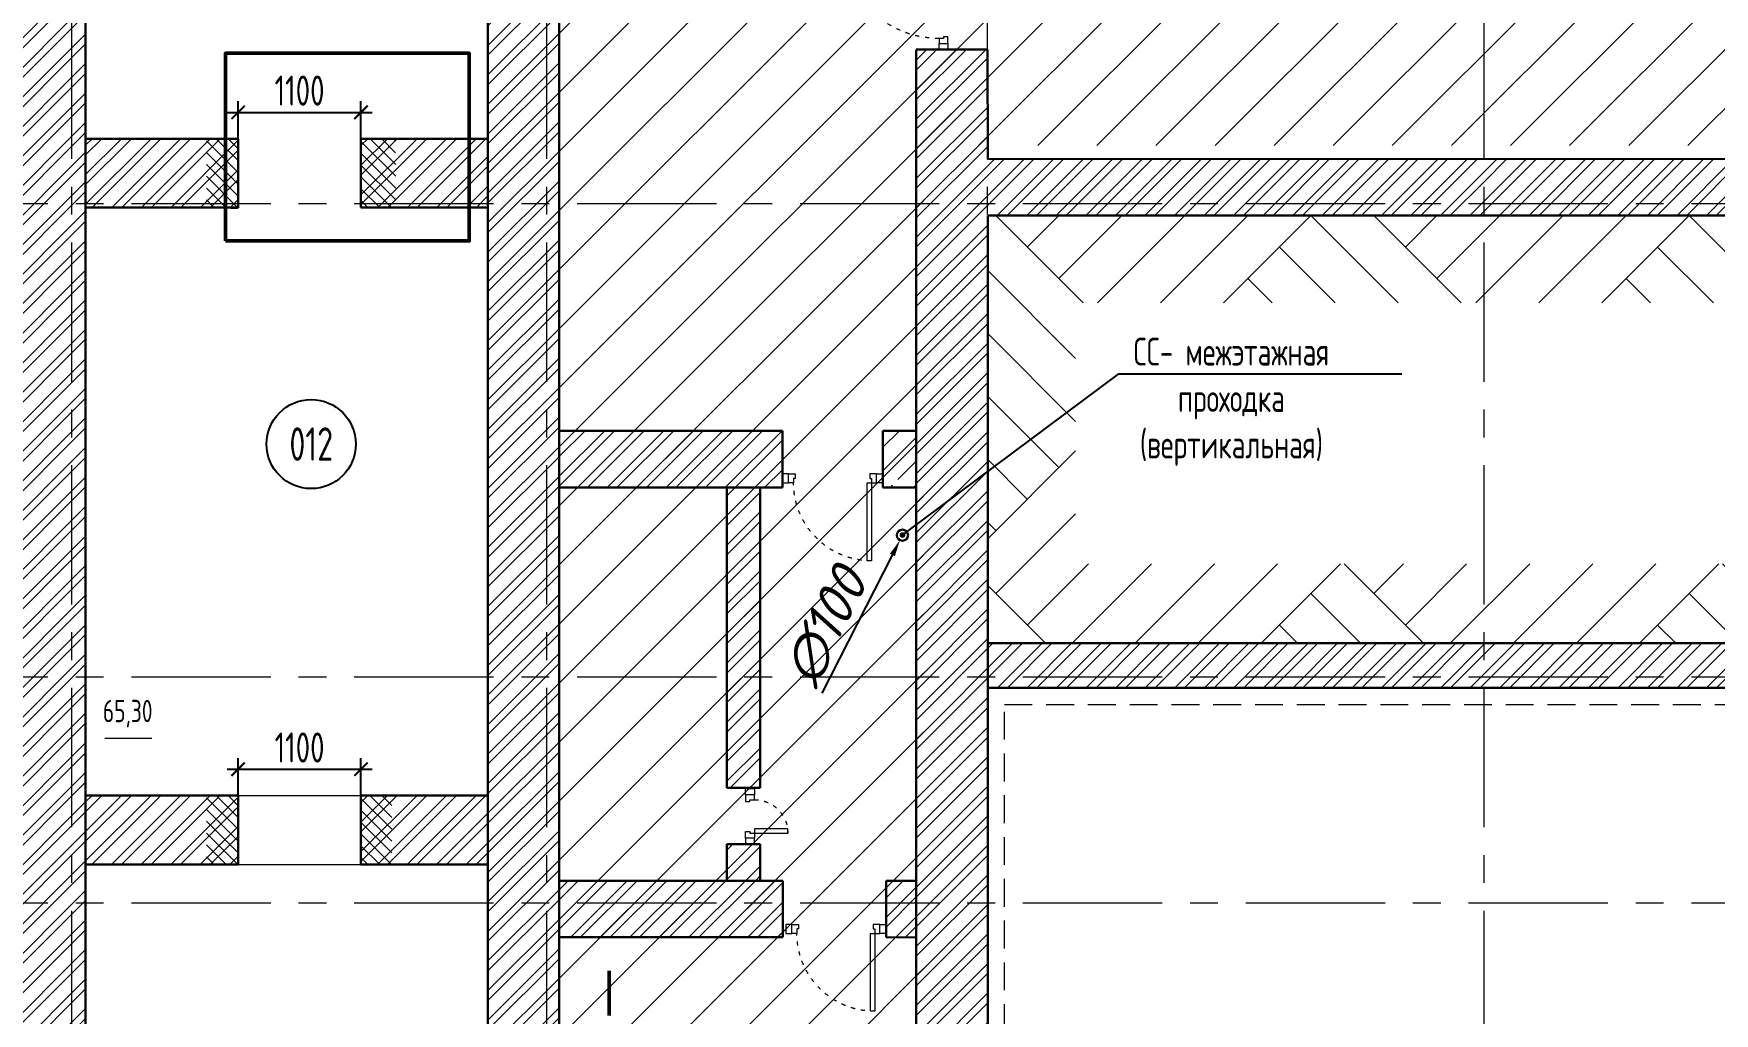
# Model space of a CAD drawing. Header units: millimetres. Extents: x -360149 to 682031, y -35655 to 209517.
# Drawn here: x -334184 to -319100, y 63723 to 72520 of the extents above; entities that cross this region are included whole.
import ezdxf
from ezdxf import colors
from ezdxf.entities.mleader import LeaderData, LeaderLine
from ezdxf.enums import TextEntityAlignment as Align
from ezdxf.math import Vec2, Vec3

# ---------------------------------------------------------------- set-up
doc = ezdxf.new("R2010")
doc.units = ezdxf.units.MM
doc.header["$MEASUREMENT"] = 0
doc.header["$PDMODE"] = 3
doc.header["$PDSIZE"] = -4
for name, pattern in [('ACAD_ISO03W100', [30, 12, -18]), ('CENTER', [2, 1.25, -0.25, 0.25, -0.25]), ('HIDDEN', [6, 4, -2]), ('TRATTEGGIATA', [0.75, 0.5, -0.25])]:
    doc.linetypes.add(name, pattern=pattern)
doc.layers.get('0').update_dxf_attribs({"color": 250, "lineweight": 9})
doc.layers.get('Defpoints').update_dxf_attribs({"color": 6})
for name, color, linetype, lineweight in [('!!!_АР_перегородки блоки', 7, 'Continuous', 5), ('1 этаж тонкие линии!', 250, 'Continuous', 0), ('АР штриховка стен', 250, 'Continuous', 9), ('АР_Двери', 175, 'Continuous', 18), ('АР_Маркер экспликации', 239, 'Continuous', 13), ('АР_МосжилНии_Стены', 127, 'Continuous', 30), ('АР_Номер помещения', 1, 'Continuous', 25), ('АР_Оси', 195, 'Continuous', 9), ('АР_Отметки', 250, 'Continuous', 15), ('АР_Перегородки витражные', 152, 'Continuous', 13), ('АР_Помещения_площадь', 19, 'Continuous', 9), ('АР_Сети', 250, 'Continuous', 30), ('АР_Штриховка кирпич', 250, 'Continuous', 9), ('АР_Штриховка монолит', 250, 'Continuous', 9), ('Отв.СС', 234, 'Continuous', 9), ('Подвал', 250, 'Continuous', 30), ('ПРОЕМЫ ОВ', 173, 'Continuous', 50), ('СС_СКС_Кабель', 6, 'Continuous', 30)]:
    doc.layers.add(name, color=color, linetype=linetype, lineweight=lineweight)
doc.styles.add('BRAZEN-txt', font='isocpeui.ttf')
doc.styles.add('ISOCPEUR', font='isocpeur.ttf', dxfattribs={"width": 0.7})
doc.styles.get("Standard").update_dxf_attribs({"font": 'isocpeur.ttf', "width": 0.7})
doc.dimstyles.new('BRAZEN-Размеры_осевые', dxfattribs={"dimscale": 0, "dimtxt": 350, "dimasz": 150, "dimexe": 100, "dimexo": 100, "dimgap": 70, "dimtad": 1, "dimdec": 0, "dimzin": 0, "dimdsep": 46, "dimtxsty": 'BRAZEN-txt', "dimblk": 'ARCHTICK', "dimcen": 1, "dimdle": 100, "dimadec": 0, "dimazin": 0, "dimtfac": 1, "dimtdec": 0, "dimtofl": 0, "dimtmove": 1, "dimatfit": 3, "dimfxl": 1, "dimtolj": 1, "dimtzin": 0, "dimarcsym": 0})
doc.dimstyles.new('R_100', dxfattribs={"dimtxt": 270, "dimasz": 120, "dimexe": 100, "dimexo": 0, "dimgap": 60, "dimtad": 1, "dimdec": 0, "dimrnd": 5, "dimzin": 0, "dimdsep": 46, "dimtxsty": 'ISOCPEUR', "dimblk": 'ARCHTICK', "dimcen": 0, "dimdle": 100, "dimclrd": 256, "dimclre": 256, "dimclrt": 256, "dimadec": 0, "dimazin": 0, "dimtfac": 2, "dimtdec": 0, "dimtofl": 0, "dimtmove": 1, "dimatfit": 3, "dimfxl": 1, "dimtvp": 3, "dimtolj": 1, "dimtzin": 0, "dimarcsym": 0})

# ---------------------------------------------------------------- blocks, each defined once
blk = doc.blocks.new('*U248')
for points in [[(-55, -80), (-55, 0), (-115, 0), (-115, -40), (-100, -40), (-100, -80), (-55, -80)], [(0, 0), (0, -80), (-55, -80), (-55, 0), (0, 0)], [(-1070, 0), (-1070, -80), (-1015, -80), (-1015, 0), (-1070, 0)], [(-1015, -80), (-1015, 0), (-955, 0), (-955, -40), (-970, -40), (-970, -80), (-1015, -80)]]:
    blk.add_lwpolyline(points)
blk.add_lwpolyline([(-100, -80), (-100, -950), (-140, -950), (-140, -80)], close=True)
at = {"linetype": 'ACAD_ISO03W100', "ltscale": 3}
blk.add_arc((-100, -80), 870, 180, 270, dxfattribs=at)
blk = doc.blocks.new('*U277')
at = {"layer": 'АР_Номер помещения', "color": 7}
blk.add_circle((-16481, -1596), 400, dxfattribs=at)
at = {"layer": 'АР_Помещения_площадь', "color": 7}
blk.add_line((-17910, -4239), (-18332, -4239), dxfattribs=at)
at = {"color": 7, "style": 'ISOCPEUR', "width": 0.7, "flags": 1}
blk.add_attdef('КАТЕГОРИЯ', (-499, -2092), '', height=250, dxfattribs=at)
at = {"layer": 'АР_Номер помещения', "color": 7, "style": 'ISOCPEUR', "width": 0.7}
blk.add_attdef('НОМЕР_ПОМЕЩЕНИЯ', text='', height=300, dxfattribs=at).set_placement((-16481, -1596), align=Align.MIDDLE_CENTER)
at = {"layer": 'АР_Помещения_площадь', "color": 7, "lineweight": 30, "width": 0.7, "flags": 104}
blk.add_attdef('ИМЯ_ПОМЕЩЕНИЯ', text='', height=100, dxfattribs=at).set_placement((158, 1217), align=Align.MIDDLE_CENTER)
at = {"layer": 'АР_Помещения_площадь', "color": 7, "style": 'ISOCPEUR', "width": 0.7}
blk.add_attdef('ПЛОЩАДЬ_ПОМЕЩЕНИЯ', text='', height=200, dxfattribs=at).set_placement((-17905, -3993), align=Align.MIDDLE_RIGHT)
blk = doc.blocks.new('*U278')
blk.add_lwpolyline([(-100, 80), (-100, 780), (-140, 780), (-140, 80)], close=True)
for points in [[(-900, 0), (-900, 80), (-845, 80), (-845, 0), (-900, 0)], [(-845, 80), (-845, 0), (-785, 0), (-785, 40), (-800, 40), (-800, 80), (-845, 80)], [(-55, 80), (-55, 0), (-115, 0), (-115, 40), (-100, 40), (-100, 80), (-55, 80)], [(0, 0), (0, 80), (-55, 80), (-55, 0), (0, 0)]]:
    blk.add_lwpolyline(points)
at = {"linetype": 'ACAD_ISO03W100', "ltscale": 3}
blk.add_arc((-100, 80), 700, 90, 180, dxfattribs=at)
blk = doc.blocks.new('*U237')
for points in [[(-500, 0), (-500, -80), (-445, -80), (-445, 0), (-500, 0)], [(-445, -80), (-445, 0), (-385, 0), (-385, -40), (-400, -40), (-400, -80), (-445, -80)], [(-55, -80), (-55, 0), (-115, 0), (-115, -40), (-100, -40), (-100, -80), (-55, -80)], [(0, 0), (0, -80), (-55, -80), (-55, 0), (0, 0)]]:
    blk.add_lwpolyline(points)
blk.add_lwpolyline([(-100, -80), (-100, -380), (-140, -380), (-140, -80)], close=True)
at = {"linetype": 'ACAD_ISO03W100', "ltscale": 3}
blk.add_arc((-100, -80), 300, 180, 270, dxfattribs=at)
blk = doc.blocks.new('_DotSmall')
at = {"color": 0, "linetype": 'ByBlock', "const_width": 0.5}
blk.add_lwpolyline([(-0.0625, 0, 1), (0.0625, 0, 1)], format="xyb", close=True, dxfattribs=at)
blk = doc.blocks.new('*D1551')
at = {"layer": 'Defpoints', "color": 0, "lineweight": 30, "ltscale": 100, "transparency": 16777216}
for p in [(-326364, 68061), (-326409, 67972)]:
    blk.add_point(p, dxfattribs=at)
at = {"layer": 'СС_СКС_Кабель', "color": 0, "lineweight": -2, "ltscale": 100, "transparency": 16777216}
for p, q in [((-326388, 68016), (-326386, 68016)), ((-326387, 68015), (-326387, 68017))]:
    blk.add_line(p, q, dxfattribs=at)
at = {"layer": 'СС_СКС_Кабель', "color": 0, "linetype": 'Continuous', "lineweight": -2, "ltscale": 100, "transparency": 16777216}
blk.add_line((-327107, 66599), (-326477, 67838), dxfattribs=at)
at = {"layer": 'СС_СКС_Кабель', "color": 0, "lineweight": 30, "ltscale": 100, "transparency": 16777216}
blk.add_solid([(-326499, 67850), (-326455, 67827), (-326409, 67972)], dxfattribs=at)
at = {"layer": 'СС_СКС_Кабель', "color": 0, "lineweight": 13, "ltscale": 100, "transparency": 16777216, "insert": (-327078, 67196), "char_height": 350, "attachment_point": 5, "rotation": 63.0594, "style": 'BRAZEN-txt'}
blk.add_mtext('\\A1;∅100', dxfattribs=at)
blk = doc.blocks.new('_ArchTick')
at = {"color": 0, "linetype": 'ByBlock', "const_width": 0.15}
blk.add_lwpolyline([(-0.5, -0.5), (0.5, 0.5)], dxfattribs=at)
blk = doc.blocks.new('_Dot')
at = {"color": 0, "linetype": 'ByBlock', "lineweight": -2}
blk.add_line((-0.5, 0), (-1, 0), dxfattribs=at)
at = {"color": 0, "linetype": 'ByBlock', "const_width": 0.5}
blk.add_lwpolyline([(-0.25, 0, 1), (0.25, 0, 1)], format="xyb", close=True, dxfattribs=at)
blk = doc.blocks.new('*D1924')
at = {"layer": 'Defpoints', "color": 0, "ltscale": 500, "transparency": 16777216}
for p in [(-331246, 65915), (-332348, 65679), (-331246, 65679)]:
    blk.add_point(p, dxfattribs=at)
at = {"layer": 'АР_Перегородки витражные', "lineweight": -2, "ltscale": 500, "transparency": 16777216}
for p, q in [((-332348, 65679), (-332348, 66015)), ((-331246, 65679), (-331246, 66015)), ((-332448, 65915), (-331146, 65915))]:
    blk.add_line(p, q, dxfattribs=at)
at = {"layer": 'АР_Перегородки витражные', "lineweight": -2, "ltscale": 500, "transparency": 16777216, "xscale": 120, "yscale": 120, "zscale": 120, "rotation": 180}
blk.add_blockref('_ArchTick', (-332348, 65915), dxfattribs=at)
at = {"layer": 'АР_Перегородки витражные', "lineweight": -2, "ltscale": 500, "transparency": 16777216, "xscale": 120, "yscale": 120, "zscale": 120}
blk.add_blockref('_ArchTick', (-331246, 65915), dxfattribs=at)
at = {"layer": 'АР_Перегородки витражные', "ltscale": 500, "transparency": 16777216, "insert": (-331797, 66110), "char_height": 270, "attachment_point": 5, "style": 'ISOCPEUR'}
blk.add_mtext('\\A1;1100', dxfattribs=at)
blk = doc.blocks.new('*D1925')
at = {"layer": 'Defpoints', "color": 0, "ltscale": 500, "transparency": 16777216}
for p in [(-331246, 71813), (-332348, 71576), (-331246, 71576)]:
    blk.add_point(p, dxfattribs=at)
at = {"layer": 'АР_Перегородки витражные', "lineweight": -2, "ltscale": 500, "transparency": 16777216}
for p, q in [((-332448, 71813), (-331146, 71813)), ((-332348, 71576), (-332348, 71913)), ((-331246, 71576), (-331246, 71913))]:
    blk.add_line(p, q, dxfattribs=at)
at = {"layer": 'АР_Перегородки витражные', "lineweight": -2, "ltscale": 500, "transparency": 16777216, "xscale": 120, "yscale": 120, "zscale": 120, "rotation": 180}
blk.add_blockref('_ArchTick', (-332348, 71813), dxfattribs=at)
at = {"layer": 'АР_Перегородки витражные', "lineweight": -2, "ltscale": 500, "transparency": 16777216, "xscale": 120, "yscale": 120, "zscale": 120}
blk.add_blockref('_ArchTick', (-331246, 71813), dxfattribs=at)
at = {"layer": 'АР_Перегородки витражные', "ltscale": 500, "transparency": 16777216, "insert": (-331797, 72008), "char_height": 270, "attachment_point": 5, "style": 'ISOCPEUR'}
blk.add_mtext('\\A1;1100', dxfattribs=at)

msp = doc.modelspace()

# ---------------------------------------------------------------- hatches: boundary and pattern name
at = {"layer": '!!!_АР_перегородки блоки', "lineweight": 5, "ltscale": 100, "true_color": 0x636466}
h = msp.add_hatch(dxfattribs=at)
h.set_pattern_fill('ANSI31', color=251, scale=3000, angle=180, style=0)
h.paths.add_polyline_path([(-327484.71, 61936.6), (-327484.71, 62094), (-326484.71, 62094), (-326484.71, 61936.6), (-326484.71, 61850.24), (-326197.46, 61850.24), (-326197.46, 71514.55), (-325612.06, 71514.55), (-295741.64, 71514.55), (-295741.64, 71680), (-295741.64, 81263.11), (-329468.32, 81263.11), (-329468.32, 61850.24), (-327484.71, 61850.24)])
at = {"layer": '1 этаж тонкие линии!', "ltscale": 100, "transparency": 33554559}
h = msp.add_hatch(dxfattribs=at)
h.set_pattern_fill('AR-PARQ1', color=256, scale=200, angle=45, style=0)
h.set_pattern_definition([(135, (0.2, -110), (-3394.113, 0), [2400, -2400]), (135, (283, 172.8), (-3394.113, 0), [2400, -2400]), (135, (565.9, 455.7), (-3394.113, 0), [2400, -2400]), (135, (848.7, 738.5), (-3394.113, 0), [2400, -2400]), (135, (1131.6, 1021.4), (-3394.113, 0), [2400, -2400]), (135, (1414.4, 1304.2), (-3394.113, 0), [2400, -2400]), (135, (1697.2, 1587), (-3394.113, 0), [2400, -2400]), (45, (-1696.9, 1587), (3394.113, 0), [2400, -2400]), (45, (-1979.7, 1870), (3394.113, 0), [2400, -2400]), (45, (-2262.6, 2152.7), (3394.113, 0), [2400, -2400]), (45, (-2545.4, 2435.6), (3394.113, 0), [2400, -2400]), (45, (-2828.2, 2718.4), (3394.113, 0), [2400, -2400]), (45, (-3111, 3001.3), (3394.113, 0), [2400, -2400]), (45, (-3394, 3284), (3394.113, 0), [2400, -2400])])
h.paths.add_polyline_path([(-299206.83, 70885.68), (-325621.83, 70885.68), (-325621.83, 67045.71), (-299206.83, 67045.71)])
h.paths.add_polyline_path([(-299975.84, 70101.94), (-299977.79, 67758), (-324834.82, 67758), (-324832.87, 70101.94)], flags=16)
at = {"layer": 'АР штриховка стен', "ltscale": 100}
h = msp.add_hatch(dxfattribs=at)
h.set_pattern_fill('ANSI31', color=1, scale=600, angle=-90)
h.set_pattern_definition([(315, (-242859.06, 918559.15), (53.0330086, 53.0330086), [])])
h.paths.add_polyline_path([(-331247.87, 70957.62), (-331247.87, 71577.04), (-330934.75, 71576.3), (-330934.25, 70957.12)])
h.paths.add_polyline_path([(-332631.88, 70957), (-332631.88, 71576.53), (-332347.87, 71576.3), (-332347.87, 70957)])
h = msp.add_hatch(dxfattribs=at)
h.set_pattern_fill('ANSI31', color=1, scale=600, angle=-90)
h.set_pattern_definition([(315, (-242859.06, 912661.62), (53.0330086, 53.0330086), [])])
h.paths.add_polyline_path([(-331246.45, 65059.34), (-331246.45, 65678.77), (-330970.25, 65678.77), (-330969.75, 65059.6)])
h.paths.add_polyline_path([(-332631.88, 65059.47), (-332631.88, 65679), (-332347.87, 65678.77), (-332347.87, 65059.47)])
at = {"layer": 'АР_Штриховка кирпич', "ltscale": 100}
h = msp.add_hatch(dxfattribs=at)
h.set_pattern_fill('ANSI32', color=256, scale=500)
h.paths.add_polyline_path([(-333716.86, 82685.68), (-334136.67, 82685.68), (-334136.67, 62094), (-333716.79, 62094)])
h.paths.add_polyline_path([(-334136.67, 82685.68), (-334484.74, 82685.68), (-334484.74, 62094), (-334136.67, 62094)])
h = msp.add_hatch(dxfattribs=at)
h.set_pattern_fill('ANSI32', color=256, scale=500)
h.paths.add_polyline_path([(-330107.21, 62334.04), (-330107.02, 75293.52), (-329468.12, 75293.48), (-329468.32, 62094), (-330106.83, 62094), (-330106.83, 62334)])
h = msp.add_hatch(dxfattribs=at)
h.set_pattern_fill('ANSI32', color=256, scale=500)
h.paths.add_polyline_path([(-325621.92, 72376.46), (-326262.86, 72376.46), (-326262.18, 70995.68), (-325615.55, 70995.68), (-325615.55, 71514.8), (-325621.23, 71514.8)])
h.paths.add_polyline_path([(-321160.55, 71394.09), (-325615.55, 71394.13), (-325615.55, 70995.68), (-321166.32, 70885.68)])
h.paths.add_polyline_path([(-321166.32, 70885.68), (-325615.55, 70995.68), (-325615.55, 61476.5), (-325615.55, 66645.68), (-299206.83, 66645.68), (-299194.28, 67045.71), (-325615.55, 67045.71), (-325621.83, 70885.68), (-321160.55, 70885.68)])
h.paths.add_polyline_path([(-295715.32, 71393.87), (-314071.82, 71394.03), (-317825.52, 71394.06), (-317828.54, 72245.92), (-318274.07, 72245.92), (-318274.07, 71394.06), (-321160.58, 71394.09), (-321166.32, 70885.68), (-295715.32, 70995.68)])
h.paths.add_polyline_path([(-318274.07, 71394.06), (-317841.82, 71394.06)], flags=16)
h.paths.add_polyline_path([(-295715.32, 70999), (-321166.32, 70885.68), (-295715.32, 70891)], flags=17)
h.paths.add_polyline_path([(-327484.71, 61455.68), (-327484.71, 62093.92), (-331276.05, 62093.68), (-331277.64, 61455.36), (-325615.55, 61455.68), (-325615.55, 70995.68), (-326256.7, 70995.68), (-326255.11, 62094), (-326484.71, 62093.99), (-326484.71, 61455.68)])
h = msp.add_hatch(dxfattribs=at)
h.set_pattern_fill('ANSI32', color=256, scale=500)
h.set_pattern_definition([(45, (0, 5897.26), (-132.58252, 132.58252), []), (45, (88.39, 5897.26), (-132.58252, 132.58252), [])])
h.paths.add_polyline_path([(-332347.87, 71576.03), (-333716.83, 71576.03), (-333716.83, 70956.73), (-332347.87, 70956.73)])
h.paths.add_polyline_path([(-330106.83, 71576.03), (-331246.45, 71576.03), (-331246.45, 70956.73), (-330106.83, 70956.73)])
h = msp.add_hatch(dxfattribs=at)
h.set_pattern_fill('ANSI32', color=256, scale=500)
h.paths.add_polyline_path([(-329471.76, 68954.57), (-327463.79, 68954.53), (-327463.79, 68444.62), (-329468.32, 68444.62)])
h = msp.add_hatch(dxfattribs=at)
h.set_pattern_fill('ANSI32', color=256, scale=500)
h.paths.add_polyline_path([(-327963.59, 68444.59), (-327661.67, 68444.55), (-327661.86, 65747.84), (-327963.39, 65747.83)])
h = msp.add_hatch(dxfattribs=at)
h.set_pattern_fill('ANSI32', color=256, scale=500)
h.paths.add_polyline_path([(-332347.87, 65678.77), (-333716.83, 65678.77), (-333716.83, 65059.47), (-332347.87, 65059.47)])
h.paths.add_polyline_path([(-330106.83, 65678.77), (-331246.45, 65678.77), (-331246.45, 65059.47), (-330106.83, 65059.47)])
h = msp.add_hatch(dxfattribs=at)
h.set_pattern_fill('ANSI32', color=256, scale=500)
h.paths.add_polyline_path([(-327963.59, 65241.21), (-327661.67, 65241.17), (-327661.1, 64914.37), (-327962.63, 64914.36)])
h = msp.add_hatch(dxfattribs=at)
h.set_pattern_fill('ANSI32', color=256, scale=500)
h.paths.add_polyline_path([(-327458.77, 64914.36), (-329468.34, 64914.36), (-329468.36, 64406.1), (-327458.79, 64406.1)])
h.paths.add_polyline_path([(-326262.15, 64913.87), (-326533.99, 64913.93), (-326534.05, 64405.92), (-326262.2, 64405.85)])
at = {"layer": 'АР_Штриховка монолит', "ltscale": 300}
h = msp.add_hatch(dxfattribs=at)
h.set_pattern_fill('ANSI35', color=256, scale=1200)
h.set_pattern_definition([(45, (16218.3, -7798.38), (-212.13203, 212.13203), []), (45, (16430.42, -7798.38), (-212.13203, 212.13203), [375, -75, 0, -75])])
h.paths.add_polyline_path([(-326565.51, 68954.47), (-326263.7, 68954.53), (-326260.65, 68444.62), (-326562.07, 68444.52)])

# ---------------------------------------------------------------- linework, layer by layer
at = {"linetype": 'TRATTEGGIATA', "ltscale": 500}
for p, q in [((-325472.01, 61305.68), (-325472.01, 66495.68)), ((-325472.01, 66495.68), (-299356.83, 66495.68))]:
    msp.add_line(p, q, dxfattribs=at)
at = {"layer": 'АР_МосжилНии_Стены', "ltscale": 100}
for p, q in [((-333716.83, 71576.03), (-332347.87, 71576.3)), ((-332347.87, 71576.3), (-332413.42, 71576.3)), ((-332347.87, 71576.3), (-332347.87, 70957)), ((-331247.87, 71576.52), (-331247.87, 70958.14)), ((-330106.83, 71576.03), (-331247.87, 71576.03)), ((-332347.87, 70958.14), (-333716.85, 70958.14)), ((-332347.87, 70957), (-332413.41, 70957)), ((-331247.87, 70959.49), (-330106.83, 70957.65)), ((-325621.83, 67045.71), (-325621.79, 70885.68)), ((-325621.83, 70885.68), (-299206.83, 70885.68)), ((-327463.79, 68954.57), (-327463.79, 68444.57)), ((-326563.79, 68954.42), (-326563.79, 68444.57)), ((-299206.83, 67045.71), (-325621.83, 67045.71)), ((-332347.87, 65678.77), (-333716.83, 65678.77)), ((-332347.87, 65678.77), (-332413.42, 65678.77)), ((-332347.87, 65678.77), (-332347.87, 65059.47)), ((-330106.83, 65678.77), (-331246.45, 65678.77)), ((-331246.45, 65678.77), (-331246.45, 65059.47)), ((-332350.17, 65059.47), (-333716.83, 65059.47)), ((-332347.87, 65059.47), (-332413.41, 65059.47)), ((-330106.83, 65059.47), (-331246.45, 65059.47)), ((-329468.32, 64914.36), (-327458.79, 64914.36)), ((-327458.79, 64914.36), (-327458.79, 64405.98)), ((-326262.18, 64913.87), (-326534.02, 64913.87)), ((-326534.02, 64913.87), (-326534.02, 64405.98)), ((-327458.79, 64405.98), (-329468.32, 64405.98)), ((-326534.02, 64405.99), (-326262.18, 64405.49))]:
    msp.add_line(p, q, dxfattribs=at)
for points in [[(-333716.83, 62094), (-333716.83, 62094), (-333716.83, 82051.5)], [(-330106.83, 75293.5), (-330106.83, 62099.44)], [(-330106.83, 75293.5), (-329468.32, 75293.5), (-329468.32, 62094)], [(-295715.32, 74654.01), (-295715.32, 71393.87), (-325621.83, 71394.13), (-325622.22, 72376.46)], [(-326262.57, 72376.46), (-325622.22, 72376.46)], [(-326262.18, 62094), (-326262.57, 72372.81)], [(-329468.32, 68954.55), (-327463.79, 68954.55)], [(-326563.79, 68954.42), (-326262.18, 68954.37)], [(-327962.61, 65747.84), (-327962.61, 68444.62), (-329468.32, 68444.62)], [(-327962.61, 68444.57), (-327463.79, 68444.57)], [(-327662.61, 68444.6), (-327662.61, 65747.84)], [(-326563.79, 68444.57), (-326262.18, 68444.57)], [(-326484.71, 61455.68), (-325621.83, 61455.68), (-325621.83, 67045.71), (-325621.83, 67045.71)], [(-312596.83, 66645.68), (-312596.83, 66645.68), (-325621.83, 66645.68)], [(-327962.63, 65747.84), (-327662.61, 65747.84)], [(-327962.63, 65241.19), (-327962.63, 64914.36)], [(-327662.63, 65241.19), (-327962.63, 65241.19)], [(-327662.63, 65241.19), (-327662.63, 64914.36)]]:
    msp.add_lwpolyline(points, dxfattribs=at)
at = {"layer": 'АР_Оси', "linetype": 'CENTER', "ltscale": 1000}
for p, q in [((-329577.01, 53394.41), (-329577.01, 87701.89)), ((-325622.01, 53394.41), (-325622.01, 87701.89)), ((-321167.01, 53394.41), (-321167.01, 87701.89)), ((-333842.01, 53394.41), (-333842.01, 82776.94)), ((-359305.77, 70995.68), (-275708.6, 70995.68)), ((-359305.77, 66745.68), (-275708.6, 66745.68)), ((-359305.77, 64715.68), (-275708.6, 64715.68))]:
    msp.add_line(p, q, dxfattribs=at)
at = {"layer": 'АР_Сети', "color": 251, "linetype": 'HIDDEN', "lineweight": 50, "ltscale": 100}
msp.add_line((-329019, 64104.11), (-329019, 59909.75), dxfattribs=at)
at = {"layer": 'Подвал', "lineweight": 13, "ltscale": 250}
for p, q in [((-332347.87, 65678.77), (-331246.45, 65678.77)), ((-332347.87, 65059.47), (-331246.45, 65059.47))]:
    msp.add_line(p, q, dxfattribs=at)
at = {"layer": 'ПРОЕМЫ ОВ', "color": 1, "ltscale": 500}
msp.add_lwpolyline([(-332461.83, 70658.02), (-330274.18, 70658.02), (-330274.18, 72343.11), (-332461.83, 72343.11)], close=True, dxfattribs=at)
at = {"layer": 'СС_СКС_Кабель', "color": 5, "ltscale": 100}
msp.add_circle((-326386.55, 68016.47), 50, dxfattribs=at)

# ---------------------------------------------------------------- block references
at = {"layer": 'АР_Двери', "xscale": -1}
for name, p, rotation in [('*U248', (-325978.49, 73446.46), 270), ('*U278', (-326563.79, 68566.34), 180), ('*U237', (-327795.18, 65241.19), 90), ('*U278', (-326534.02, 64521.58), 180)]:
    msp.add_blockref(name, p, dxfattribs=dict(at, rotation=rotation))
at = {"layer": 'АР_Маркер экспликации', "color": 7}
ref = msp.add_blockref('*U277', (-315211.79, 70430.22), dxfattribs=at)
ref.add_attrib('НОМЕР_ПОМЕЩЕНИЯ', '012', dxfattribs={"layer": 'АР_Номер помещения', "color": 7, "height": 300, "style": 'ISOCPEUR', "width": 0.7}).set_placement((-331692.37, 68834.5), align=Align.MIDDLE_CENTER)
ref.add_attrib('ПЛОЩАДЬ_ПОМЕЩЕНИЯ', '65,30', dxfattribs={"layer": 'АР_Помещения_площадь', "color": 7, "height": 200, "style": 'ISOCPEUR', "width": 0.7}).set_placement((-333116.61, 66437.51), align=Align.MIDDLE_RIGHT)

# ---------------------------------------------------------------- dimensions: what is measured, and where the dimension line sits
at = {"layer": 'АР_Перегородки витражные', "ltscale": 500}
for base, p1, p2, picture, middle in [((-331246.45, 71812.53), (-332347.87, 71576.3), (-331246.45, 71576.3), '*D1925', (-331797.16, 72007.53)), ((-331246.45, 65915), (-332347.87, 65678.77), (-331246.45, 65678.77), '*D1924', (-331797.16, 66110))]:
    dim = msp.add_linear_dim(base=base, p1=p1, p2=p2, dimstyle='R_100', override={"dimpost": '\\X'}, dxfattribs=at)
    dim.commit()
    dim.dimension.update_dxf_attribs({"geometry": picture, "text_midpoint": middle})
at = {"layer": 'СС_СКС_Кабель', "color": 0, "lineweight": 13, "ltscale": 100}
dim = msp.add_diameter_dim_2p(p1=(-326363.89, 68061.05), p2=(-326409.2, 67971.9), dimstyle='BRAZEN-Размеры_осевые', override={"dimscale": 1, "dimblk1": 'ArchTick', "dimsah": 1}, dxfattribs=at)
dim.commit()
dim.dimension.update_dxf_attribs({"geometry": '*D1551', "text_midpoint": (-326859.89, 67085.11), "dimtype": 163})

# ---------------------------------------------------------------- leaders
at = {"layer": 'АР_Отметки'}
ml = msp.add_multileader_mtext('Standard', dxfattribs=at)
ml.set_content('{\\W0.8;-2,250}', color=256, style='ISOCPEUR')
ml.set_leader_properties(color=256, linetype='Continuous', lineweight=-1)
ml.set_arrow_properties(name='DOTSMALL')
ml.build(insert=Vec2(0, 0))
ml.multileader.update_dxf_attribs({"has_text_frame": 1, "text_left_attachment_type": 4, "text_right_attachment_type": 4, "dogleg_length": 100, "arrow_head_size": 180})
ctx = ml.context
ctx.base_point, ctx.char_height, ctx.arrow_head_size, ctx.landing_gap_size, ctx.plane_origin = Vec3(-336127.5, 116985.86, 0), 250, 180, 50, Vec3(-337173.96, 115928.76, 0)
ctx.left_attachment, ctx.right_attachment = 4, 4
notes = []
notes.append((ctx, [(0, (0, 0, 0), (0, 0), (1, 0), 1, [])]))
ctx.mtext.insert, ctx.mtext.width, ctx.mtext.defined_height, ctx.mtext.line_spacing_style, ctx.mtext.flow_direction = Vec3(-336077.5, 117319.19, 0), 769.989, 343.89, 2, 5
ml = msp.add_multileader_mtext('Standard', dxfattribs=at)
ml.set_content('{\\W0.8;-2,250}', color=256, style='ISOCPEUR')
ml.set_leader_properties(color=256, linetype='Continuous', lineweight=-1)
ml.set_arrow_properties(name='DOTSMALL')
ml.build(insert=Vec2(0, 0))
ml.multileader.update_dxf_attribs({"has_text_frame": 1, "text_left_attachment_type": 4, "text_right_attachment_type": 4, "dogleg_length": 100, "arrow_head_size": 180})
ctx = ml.context
ctx.base_point, ctx.char_height, ctx.arrow_head_size, ctx.landing_gap_size, ctx.plane_origin = Vec3(-331840.15, 103386.88), 250, 180, 50, Vec3(-332043.59, 102108.76)
ctx.left_attachment, ctx.right_attachment = 4, 4
notes.append((ctx, [(0, (0, 0, 0), (0, 0), (1, 0), 1, [])]))
ctx.mtext.insert, ctx.mtext.width, ctx.mtext.defined_height, ctx.mtext.line_spacing_style, ctx.mtext.flow_direction = Vec3(-331790.15, 103720.21), 769.989, 343.89, 2, 5
ml = msp.add_multileader_mtext('Standard', dxfattribs=at)
ml.set_content('{\\W0.8;-2,500}', color=256, style='ISOCPEUR')
ml.set_leader_properties(color=256, linetype='Continuous', lineweight=-1)
ml.set_arrow_properties(name='DOTSMALL')
ml.build(insert=Vec2(0, 0))
ml.multileader.update_dxf_attribs({"has_text_frame": 1, "text_left_attachment_type": 4, "text_right_attachment_type": 4, "dogleg_length": 100, "arrow_head_size": 180})
ctx = ml.context
ctx.base_point, ctx.char_height, ctx.arrow_head_size, ctx.landing_gap_size, ctx.plane_origin = Vec3(-348917.1, 102167.8), 250, 180, 50, Vec3(-348638.57, 101601.28)
ctx.left_attachment, ctx.right_attachment = 4, 4
notes.append((ctx, [(0, (0, 0, 0), (0, 0), (1, 0), 1, [])]))
ctx.mtext.insert, ctx.mtext.width, ctx.mtext.line_spacing_style, ctx.mtext.flow_direction = Vec3(-348867.1, 102501.13), 749.6898, 2, 5
ml = msp.add_multileader_mtext('Standard', dxfattribs=at)
ml.set_content('{\\W0.8;-2,400}', color=256, style='ISOCPEUR')
ml.set_leader_properties(color=256, linetype='Continuous', lineweight=-1)
ml.set_arrow_properties(name='DOTSMALL')
ml.build(insert=Vec2(0, 0))
ml.multileader.update_dxf_attribs({"has_text_frame": 1, "text_left_attachment_type": 4, "text_right_attachment_type": 4, "dogleg_length": 100, "arrow_head_size": 180})
ctx = ml.context
ctx.base_point, ctx.char_height, ctx.arrow_head_size, ctx.landing_gap_size, ctx.plane_origin = Vec3(-346371.36, 101933.6), 250, 180, 50, Vec3(-346327.75, 100655.48)
ctx.left_attachment, ctx.right_attachment = 4, 4
notes.append((ctx, [(0, (0, 0, 0), (0, 0), (1, 0), 1, [])]))
ctx.mtext.insert, ctx.mtext.width, ctx.mtext.defined_height, ctx.mtext.line_spacing_style, ctx.mtext.flow_direction = Vec3(-346321.36, 102266.93), 769.989, 343.89, 2, 5
ml = msp.add_multileader_mtext('Standard', dxfattribs=at)
ml.set_content('{\\W0.8;-2,550}', color=256, style='ISOCPEUR')
ml.set_leader_properties(color=256, linetype='Continuous', lineweight=-1)
ml.set_arrow_properties(name='DOTSMALL')
ml.build(insert=Vec2(0, 0))
ml.multileader.update_dxf_attribs({"has_text_frame": 1, "text_left_attachment_type": 4, "text_right_attachment_type": 4, "dogleg_length": 100, "arrow_head_size": 180})
ctx = ml.context
ctx.base_point, ctx.char_height, ctx.arrow_head_size, ctx.landing_gap_size, ctx.plane_origin = Vec3(-343005.97, 91847.56), 250, 180, 50, Vec3(-343087.37, 90579.99)
ctx.left_attachment, ctx.right_attachment = 4, 4
notes.append((ctx, [(0, (0, 0, 0), (0, 0), (1, 0), 1, [])]))
ctx.mtext.insert, ctx.mtext.width, ctx.mtext.line_spacing_style, ctx.mtext.flow_direction = Vec3(-342955.97, 92180.89), 852.697, 2, 5
ml = msp.add_multileader_mtext('Standard', dxfattribs=at)
ml.set_content('{\\W0.8;-2,250}', color=256, style='ISOCPEUR')
ml.set_leader_properties(color=256, linetype='Continuous', lineweight=-1)
ml.set_arrow_properties(name='DOTSMALL')
ml.build(insert=Vec2(0, 0))
ml.multileader.update_dxf_attribs({"has_text_frame": 1, "text_left_attachment_type": 4, "text_right_attachment_type": 4, "dogleg_length": 100, "arrow_head_size": 180})
ctx = ml.context
ctx.base_point, ctx.char_height, ctx.arrow_head_size, ctx.landing_gap_size, ctx.plane_origin = Vec3(-334177.78, 87942.72), 250, 180, 50, Vec3(-333125.08, 86287.55)
ctx.left_attachment, ctx.right_attachment = 4, 4
notes.append((ctx, [(0, (0, 0, 0), (0, 0), (1, 0), 1, [])]))
ctx.mtext.insert, ctx.mtext.width, ctx.mtext.line_spacing_style, ctx.mtext.flow_direction = Vec3(-334127.78, 88276.06), 852.697, 2, 5
at = {"layer": 'Отв.СС', "color": 1, "lineweight": 0, "transparency": 33554687}
ml = msp.add_multileader_mtext('Standard', dxfattribs=at)
ml.set_content('СС- межэтажная проходка\\P(вертикальная)', color=1, style='ISOCPEUR')
ml.set_leader_properties()
ml.set_arrow_properties(name='DOT')
ml.build(insert=Vec2(0, 0))
ml.multileader.update_dxf_attribs({"text_left_attachment_type": 6, "text_right_attachment_type": 6, "dogleg_length": 100, "arrow_head_size": 50})
ctx = ml.context
ctx.base_point, ctx.char_height, ctx.arrow_head_size, ctx.landing_gap_size, ctx.plane_origin = Vec3(-324344.39, 69464.81), 250, 50, 0, Vec3(-322487.43, 61300.4)
ctx.left_attachment, ctx.right_attachment, ctx.text_align_type = 6, 6, 1
notes.append((ctx, [(1, (1, 1, 0), (-324444.39, 69464.81), (1, 0), 100, [(0, [(-326386.55, 68017.47)], 0, [])])]))
ctx.mtext.insert, ctx.mtext.width, ctx.mtext.alignment, ctx.mtext.flow_direction = Vec3(-323434.39, 69789.81), 2415.8952, 2, 5
for ctx, leaders in notes:
    for number, flags, end, landing, length, lines in leaders:
        leader = LeaderData()
        leader.index, (leader.has_last_leader_line, leader.has_dogleg_vector, leader.attachment_direction) = number, flags
        leader.last_leader_point, leader.dogleg_vector, leader.dogleg_length = Vec3(end), Vec3(landing), length
        for number, points, colour, breaks in lines:
            line = LeaderLine()
            line.index, line.vertices, line.color, line.breaks = number, Vec3.list(points), colors.encode_raw_color(colour), breaks
            leader.lines.append(line)
        ctx.leaders.append(leader)

doc.saveas('drawing.dxf')
